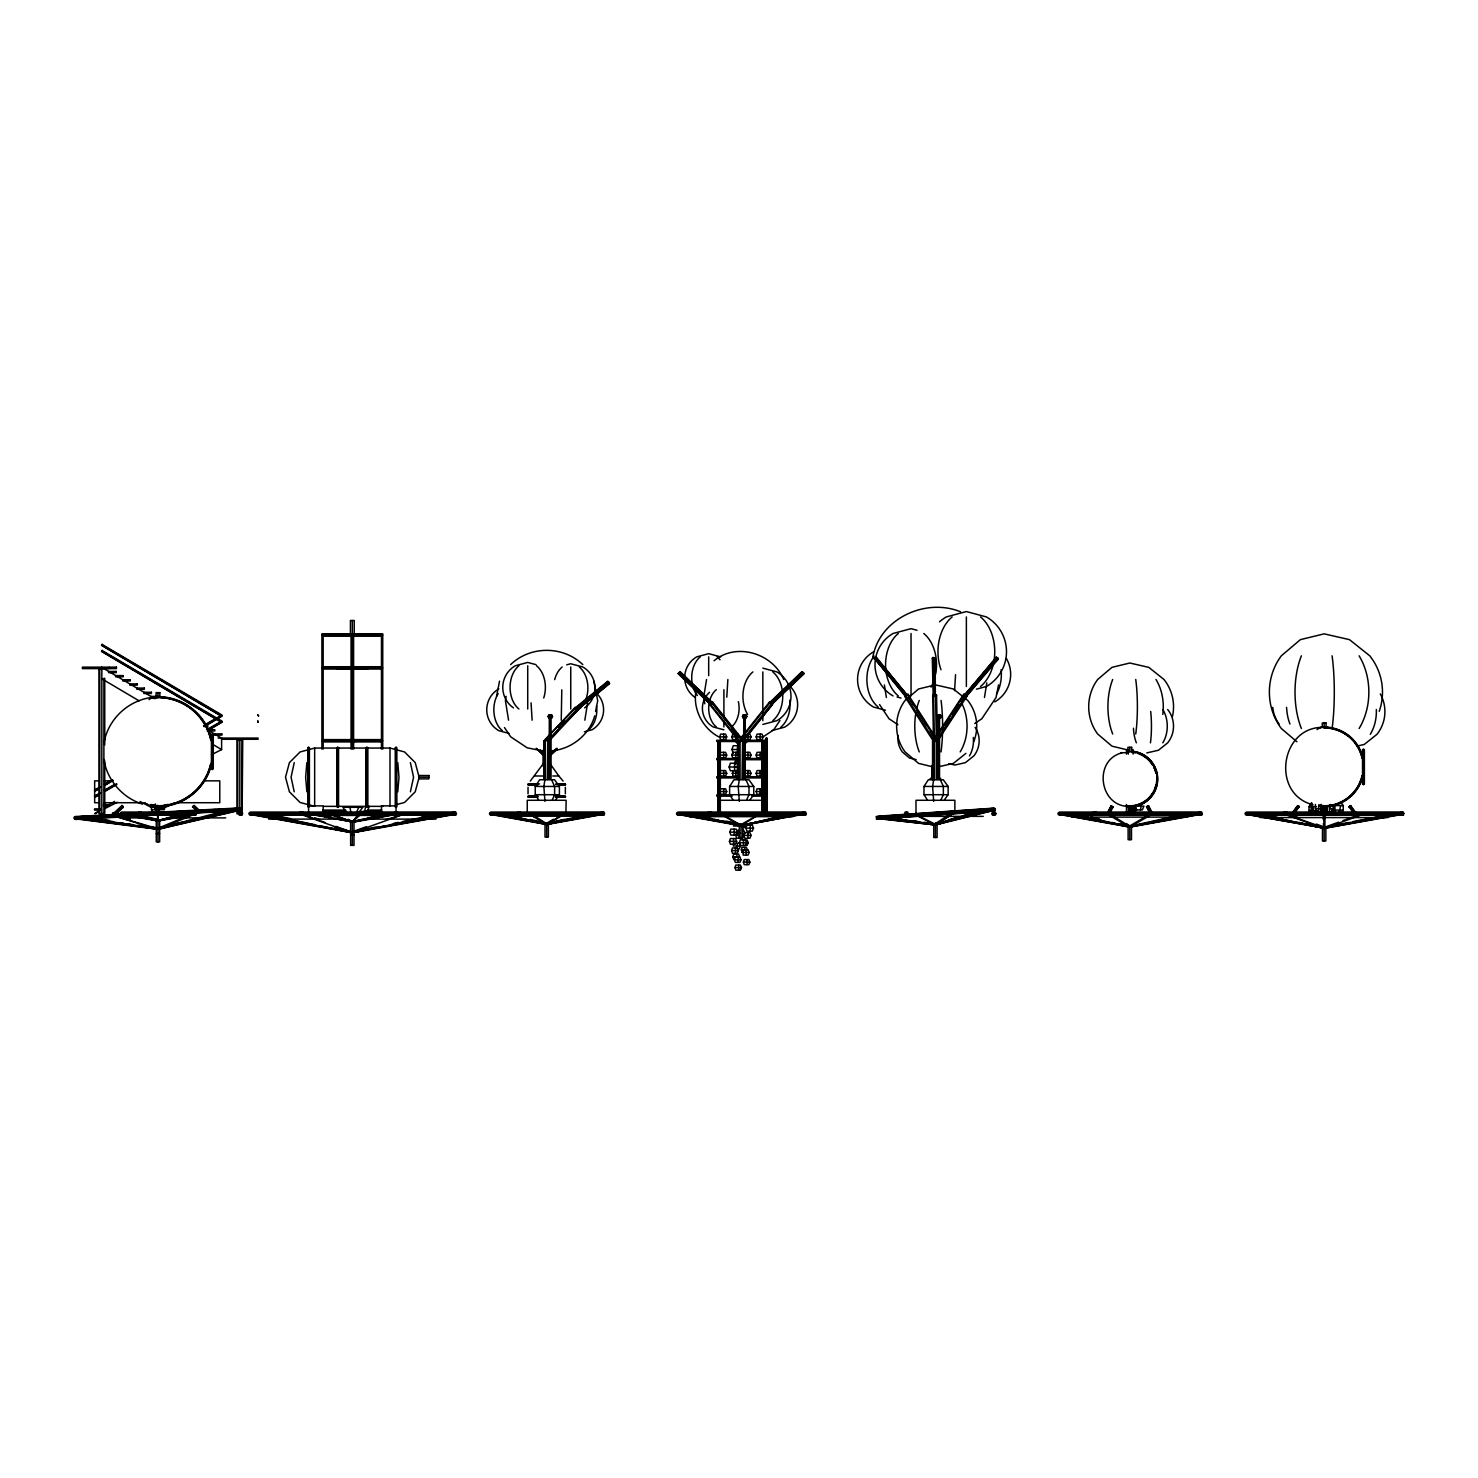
<?xml version="1.0" encoding="UTF-8"?>
<svg xmlns="http://www.w3.org/2000/svg" width="1478" height="1478" viewBox="0 0 1478 1478"><rect width="100%" height="100%" fill="white"/><g stroke="black" fill="none" stroke-linecap="round" stroke-linejoin="round"><path stroke-width="1.5" d="M735.009 764.034L735.083 761.059M735.619 764.403L735.933 758.491M1311.337 802.997L1311.078 813.657L1309.028 810.554L1309.028 806.637L1311.097 803.478M1333.008 813.657L1333.285 805.214M918.097 814.415L917.117 815.708L916.6 814.914L936.054 824.632L983.092 810.849L935.426 824.927L890.273 818.091M936.054 824.632L936.11 823.652M153.49 697.986A54.316 27.158 -90 0 1 157.555 697.376L157.555 696.674A55.019 27.509 90 0 0 151.403 698.059M547.322 823.209L547.377 824.207L530.103 813.159L528.607 813.657L546.398 824.502L551.165 820.974M741.679 825.518L720.728 813.657L722.225 813.159L720.728 813.657M1133.072 806.231A27.897 13.949 90 0 1 1129.986 806.933L1129.931 805.787L1129.986 806.933A27.897 13.949 -90 0 1 1126.864 806.231M1328.777 727.841A40.054 20.027 90 0 0 1324.362 726.825L1324.288 727.97L1324.233 726.825A40.054 20.027 -90 0 0 1317.009 729.596M561.252 720.192L561.788 689.82M726.788 697.173L727.878 679.51M954.585 690.651L955.564 674.67M157.389 828.031L157.407 829.01M737.337 758.583L737.393 770.075M306.87 762.63L305.65 777.206L306.87 791.783M397.785 791.783L398.986 777.206L397.785 762.63M348.198 819.292L352.873 822.008L310.916 814.138L311.267 812.845L315.775 813.676M1277.454 817.352L1256.411 813.657L1324.177 828.437L1324.805 827.144M1126.513 823.542L1130.374 826.812L1107.853 812.863L1107.706 814.433L1129.488 827.126L1111.862 822.433M1129.118 826.812L1129.21 825.851L1129.561 826.83L1187.204 814.138L1186.538 812.863L1187.204 814.138M935.075 823.652L935.5 824.946L991.775 810.905L876.269 818.904L882.717 818.442M877.211 816.909L877.027 818.516L935.334 824.946L952.331 814.064M954.141 812.882L935.223 824.946L877.064 818.221M75.452 817.168L75.249 818.775L157.85 829.324L229.515 810.701M132.724 813.159L131.893 814.452L132.096 812.845L156.354 819.163M140.207 815.191L140.207 812.106M194.874 815.191L194.874 812.106M241.043 815.191L241.043 812.106M301.771 815.191L301.771 812.106M330.943 815.191L330.943 812.106M396.529 815.191L396.529 812.106M454.836 815.191L454.836 812.106M519.221 815.191L519.221 812.106M550.629 718.179L550.629 714.742M603.042 815.191L603.042 812.106M709.957 815.191L709.957 812.106M723.684 739.628L723.684 734.123M723.684 757.844L723.684 752.339M723.684 776.061L723.684 770.574M723.684 794.296L723.684 788.79M735.841 739.628L736.192 736.875L731.85 736.875L732.755 739.628L737.744 739.628M735.841 757.844L735.841 752.339M734.603 770.777L734.603 763.221M737.43 753.281L737.43 745.725L733.217 745.725L731.943 749.512L733.217 753.281M735.841 776.061L735.841 770.574M744.986 718.179L744.986 714.742M734.178 835.107L734.178 829.158M733.55 844.197L733.55 838.543M747.979 739.628L747.979 734.123L749.882 734.123L751.027 736.875L749.882 739.628L744.912 739.628L743.988 736.875L751.027 736.875M735.49 853.286L735.49 847.929M747.979 757.844L747.979 752.339M747.979 776.061L747.979 770.574M738.169 862.395L738.169 857.295M738.667 870.154L738.667 865.073M743.489 845.564L743.489 839.91M760.135 739.628L760.135 734.123M747.942 838.248L747.942 832.576M746.168 855.115L746.168 849.739M750.233 831.135L750.233 825.186M760.135 757.844L760.135 752.339M747.092 864.667L747.092 859.586M760.135 776.061L760.135 770.574M760.135 794.296L760.135 788.79M804.716 815.191L804.716 812.106M939.361 718.179L939.361 714.742M994.214 815.191L994.214 812.106M1095.05 815.191L1095.05 812.106M1200.727 815.191L1200.727 812.106M1285.768 815.191L1285.768 812.106M1402.4 815.191L1402.4 812.106M501.208 814.452L501.448 812.845L501.208 814.452L546.731 824.502L592.382 814.138L591.625 812.845L587.32 813.805M546.361 823.209L546.731 824.502L592.382 814.138M689.69 814.452L689.912 812.845L689.69 814.452L740.792 825.814L761.207 813.159L740.256 825.02L741.864 825.02L741.272 825.814L746.002 824.04M740.589 825.518L740.718 824.521L740.718 825.518L792.633 814.138L791.894 812.845L792.633 814.138M263.694 814.452L263.952 812.845L263.694 814.452L352.06 832.816M1256.577 814.452L1256.836 812.845M1323.309 827.643L1324.805 828.142L1246.268 814.452L1246.564 812.845L1250.998 813.657M506.104 696.341L505.421 700.664L508.561 720.192M584.826 720.192L587.616 702.844M704.064 694.974L706.558 679.51M984.459 697.487L986.824 682.854M544.939 779.756L543.867 786.444L544.939 801.372M739.314 779.756L738.224 786.444L739.314 801.372M933.69 779.756L932.6 786.444L933.69 801.372M339.663 818.535L352.632 821.029L352.466 822.008L333.695 815.08M1072.529 814.452L1072.806 812.863L1072.529 814.452L1129.783 827.126L1186.816 814.452M1129.561 825.832L1129.395 826.83L1129.118 825.851M1073.028 814.138L1130.023 826.83L1130.208 825.832L1121.432 823.893M125.944 813.621L121.658 812.845L121.362 814.452L157.813 821.011L158.035 819.717L149.463 818.165M546.786 823.209L546.546 824.502L490.659 814.452L490.955 812.845L499.897 814.47M1324.251 827.144L1324.029 828.437L1363.677 814.138L1363.584 813.159L1342.874 820.641M496.534 696.341L499.546 681.155M594.692 715.851C589.463 735.009 570.877 749.605 551.035 750.824M595.56 711.528L597.722 700.664L593.823 681.155M695.769 692.757C693.2 710.493 703.565 729.356 719.657 737.319M872.741 657.747C879.004 619.116 925.173 597.334 960.534 611.781M998.537 684.942L996.043 697.487L981.817 718.77L974.723 723.518M364.623 811.514L365.694 806.36M1140.425 809.926L1141.219 806.101M440.684 814.452L440.444 812.845L440.684 814.452L354.517 832.354M1323.309 823.652L1324.436 828.437L1335.816 825.315M1391.075 813.657L1391.925 814.138L1352.924 821.583M294.233 762.63L291.074 777.206L294.233 791.783M410.404 791.783L413.563 777.206L410.404 762.63M194.283 805.473L192.583 806.914L194.283 805.473L199.973 810.905M935.722 823.338L934.743 824.632L934.798 823.652L935.722 824.946L946.659 821.011M314.666 748.053L314.666 806.36L300.089 802.462L289.411 791.783L285.513 777.206L289.411 762.63L300.089 751.951L314.666 748.053L389.989 748.053L404.566 751.951L415.226 762.63L419.142 777.206L415.226 791.783L404.566 802.462L396.233 804.679M591.865 814.452L591.625 812.845M103.848 743.914C107.728 717.735 131.487 697.154 157.961 697.025A54.668 54.668 0 0 1 212.629 751.692A54.668 54.668 0 0 1 157.961 806.36L157.887 805.787A54.095 54.095 0 0 0 210.689 763.738M138.489 812.106L138.489 815.191L141.278 815.191L141.278 812.106M193.156 812.106L193.156 815.191L195.946 815.191L195.946 812.106L121.51 812.198M300.052 812.106L300.052 815.191L302.842 815.191L302.842 812.106M329.206 812.106L329.206 815.191M385.555 812.845L385.278 813.657C388.308 814.711 383.135 810.997 381.084 813.898M394.811 812.106L394.811 815.191L397.6 815.191L397.6 812.106M453.118 812.106L453.118 815.191L455.908 815.191L455.908 812.106L250.281 812.198M548.135 716.461L548.707 714.742L551.811 714.742L552.513 716.461L551.811 718.179L548.707 718.179L548.135 716.461L552.513 716.461M517.503 812.106L517.503 815.191L520.293 815.191L520.293 812.106M601.324 812.106L601.324 815.191L604.114 815.191L604.114 812.106L490.807 812.198M719.694 736.875L720.617 734.123L725.587 734.123L726.733 736.875L725.587 739.628L720.617 739.628L719.694 736.875L726.733 736.875M719.694 755.092L720.617 752.339L725.587 752.339L726.733 755.092L725.587 757.844L720.617 757.844L719.694 755.092L726.733 755.092M719.694 773.327L720.617 770.574L725.587 770.574L726.733 773.327L725.587 776.061L720.617 776.061L719.694 773.327L726.733 773.327M731.85 736.875L732.755 734.123L737.744 734.123L738.871 736.875M708.221 812.106L708.221 815.191L711.029 815.191L711.029 812.106M742.492 716.461L743.064 714.742L746.187 714.742L746.889 716.461L746.187 718.179L743.064 718.179L742.492 716.461L746.889 716.461M719.694 791.543L720.617 788.79L725.587 788.79L726.733 791.543L725.587 794.296L720.617 794.296L719.694 791.543L726.733 791.543M737.744 757.844L732.755 757.844L731.85 755.092L732.755 752.339L737.744 752.339M737.744 770.574L730.372 770.777L729.116 767.008L730.372 763.221L737.208 763.221M737.744 776.061L732.755 776.061L732.755 770.574M743.988 755.092L744.912 752.339L749.882 752.339L751.027 755.092L749.882 757.844L744.912 757.844L743.988 755.092L751.027 755.092M743.988 773.327L744.912 770.574L749.882 770.574L751.027 773.327L749.882 776.061L744.912 776.061L743.988 773.327L751.027 773.327M756.145 736.875L757.05 734.123L762.038 734.123L763.165 736.875L762.038 739.628L757.05 739.628L756.145 736.875L763.165 736.875M729.855 832.132L730.853 829.158L736.229 829.158L737.467 832.132L736.229 835.107L730.853 835.107L729.855 832.132L737.467 832.132M762.038 757.844L757.05 757.844L756.145 755.092L757.05 752.339L762.038 752.339M729.43 841.37L730.372 838.543L735.508 838.543L736.672 841.37L735.508 844.197L730.372 844.197L729.43 841.37L736.672 841.37M762.038 776.061L757.05 776.061L756.145 773.327L757.05 770.574L762.038 770.574M743.323 835.236L742.085 838.211L736.691 838.211L735.693 835.236L736.691 832.262M731.573 850.607L732.478 847.929L737.337 847.929L738.446 850.607L737.337 853.286L732.478 853.286L731.573 850.607L738.446 850.607M738.224 836.012L737.226 833.038L738.224 830.063M734.196 843.199L733.254 846.026L740.496 846.026L739.314 848.852L737.356 848.852L737.356 843.199L739.314 843.199L740.496 846.026M732.829 856.815L733.716 854.136L738.594 854.136L739.702 856.815L732.829 856.815L733.716 859.512M762.038 794.296L757.05 794.296L756.145 791.543L757.05 788.79L762.038 788.79M739.369 842.737L740.312 839.91L747.129 839.984L748.256 842.663L747.129 845.361L740.312 845.564L739.369 842.737L748.256 842.663M734.474 859.845L735.323 857.295L739.924 857.295L740.977 859.845L739.924 862.395L735.323 862.395L734.474 859.845L740.977 859.845M745.91 828.16L746.907 825.186L752.284 825.186L753.521 828.16L752.284 831.135L746.907 831.135L745.91 828.16L753.521 828.16M743.822 835.403L744.783 832.576L749.9 832.576L751.064 835.403L749.9 838.248L744.783 838.248L743.822 835.403L751.064 835.403M734.972 867.604L735.822 865.073L740.423 865.073L741.476 867.604L740.423 870.154L735.822 870.154L734.972 867.604L741.476 867.604M741.808 852.455L741.808 847.374L746.408 847.374L747.462 849.924M740.958 849.924L748.034 849.739L749.143 852.436L748.034 855.115L743.175 855.115L743.175 849.739M743.397 862.136L744.247 859.586L748.847 859.586L749.9 862.136L748.847 864.667L744.247 864.667L743.397 862.136L749.9 862.136M802.979 812.106L802.979 815.191L805.769 815.191L805.769 812.106L677.885 812.198M936.867 716.461L937.44 714.742L940.544 714.742L941.264 716.461L940.544 718.179L937.44 718.179L936.867 716.461L941.264 716.461M906.753 812.106L906.753 815.191L905.016 815.191L905.016 812.106L907.825 812.106L907.825 815.191M991.978 813.657L992.495 812.106L995.285 812.106L995.932 813.657L995.285 815.191L992.495 815.191L991.978 813.657L995.932 813.657M1093.314 812.106L1093.314 815.191L1096.122 815.191L1096.122 812.106M1199.009 812.106L1199.009 815.191L1201.799 815.191L1201.799 812.106L1059.338 812.198M1284.049 812.106L1284.049 815.191L1286.839 815.191L1286.839 812.106M1400.664 812.106L1400.664 815.191L1403.453 815.191L1403.453 812.106L1246.416 812.198M678.162 673.691L680.286 671.769L712.267 702.383L711.916 703.343L710.142 704.304L678.162 673.691L680.286 671.769M710.142 704.304L712.765 702.216L742.621 739.628L742.048 779.479M184.27 814.138L157.666 821.011L157.684 812.845L158.645 813.159L157.684 821.011L183.438 812.845L184.27 814.138L157.869 821.011L131.893 814.452M239.103 809.334L241.579 808.3L240.563 810.775M992.292 809.574L993.733 808.115L995.193 809.574L993.733 811.034L877.341 819.163M1199.231 812.623L1199.231 814.674M118.203 815.191L118.203 812.106L115.395 812.106L115.395 815.191L117.131 815.191L117.131 812.106M369.334 806.36L367.191 811.514L359.468 811.514M395.032 812.623L395.032 814.674M397.083 814.674L397.083 812.623M455.39 814.674L454.374 812.198L452.915 813.657L454.374 815.099L455.39 814.674L249.246 814.674M745.633 823.338L744.339 826.461L742.178 826.461M745.762 824.447L744.469 827.569L742.307 827.569M743.6 836.012L744.838 833.038L743.6 830.063M745.448 845.564L746.612 842.737L745.448 839.91M803.201 812.623L803.201 814.674M933.375 777.317L933.375 773.197M934.669 735.97L908.046 694.327L905.238 696.212L874.496 658.153L876.399 657.267L907.141 695.325M876.399 657.267L874.108 659.04M1348.86 806.822L1350.744 805.602L1355.548 813.159L1354.365 813.916L1348.86 806.822L1350.744 805.602M239.103 809.279L241.616 808.337L240.508 810.775M356.327 812.771L358.803 807.302M552.347 799.709L554.619 794.702L554.619 786.444L551.59 779.756M746.723 799.709L748.976 794.702L748.976 786.444L745.965 779.756M941.08 799.709L943.352 794.702L943.352 786.444L940.322 779.756M1316.769 813.713L1318.191 810.554L1309.028 810.554M1338.994 813.713L1340.638 805.565M992.292 809.519L994.805 808.595L994.731 810.646L992.717 810.609M1107.465 812.789L1111.031 805.99L1113.082 806.951L1109.535 813.768L1107.465 812.789L1108.537 813.528L1112.084 806.729L1113.082 806.951M1107.816 812.567L1111.382 805.769M1109.11 813.159L1112.657 806.36M887.761 816.946L888.703 816.447L888.019 817.74M402.607 813.657L403.993 814.138L385.592 819.773M1325.009 827.643L1324.436 828.437L1323.623 827.144L1324.325 828.437L1324.898 827.643L1324.325 828.437L1287.153 815.228M739.499 741.901L709.643 704.47L711.842 702.216M709.643 704.47L712.765 702.216M722.779 821.066L741.568 825.02M1130.116 827.126L1129.654 825.537L1130.06 827.126L1200.395 814.452L1200.118 812.845L1191.305 814.433M1125.054 824.022L1129.026 826.331L1150.789 813.657L1152.138 812.567L1148.591 805.769L1146.522 806.729L1150.087 813.528L1151.14 812.789L1152.249 814.138L1129.635 827.126L1059.19 814.452L1059.486 812.845L1063.883 813.639M102.037 644.445L221.94 715.038L221.275 716.146L101.502 645.35L102.167 644.242M102.167 650.302L101.502 651.428L221.275 722.225L221.94 721.116L102.037 650.523M933.763 741.771L904.721 696.341L905.367 695.325L907.03 694.327L934.872 737.855M907.4 695.325L908.046 694.327M935.722 824.946L935.629 823.357M546.01 823.209L546.989 824.502L546.066 823.209L546.971 824.502L602.71 814.452L602.433 812.845L593.491 814.47M557.391 817.001L564.578 813.159L546.989 824.502M538.528 799.709L535.239 794.702L535.239 786.444L539.618 779.756L554.546 779.756L559.405 786.444L559.405 794.702L555.765 799.709M732.885 799.709L729.615 794.702L729.615 786.444L733.975 779.756L748.921 779.756L753.762 786.444L753.762 794.702L750.122 799.709M927.26 799.709L923.972 794.702L923.972 786.444L928.35 779.756L943.278 779.756L948.137 786.444L948.137 794.702L944.497 799.709M936.276 735.97L963.638 694.327L966.427 696.212L997.964 658.153L996.117 657.267L964.58 695.325M935.962 737.855L964.561 694.327L966.206 695.325L966.926 696.341L937.07 741.771M944.442 725.624L949.43 718.049M951.906 714.262L958.132 704.784M960.608 701.015L964.34 695.325L963.638 694.327M936.424 779.479L936.424 740.755L966.206 695.325M942.373 732.312L962.27 702.013M779.959 720.451L773.696 729.818L762.463 737.319M158.479 697.025L158.091 697.598A54.095 27.047 90 0 0 154.1 698.189M331.996 812.106L331.996 815.191L352.023 822.322L359.634 812.845L360.614 814.138L352.097 822.322L386.201 813.159M530.288 781.086L544.255 762.389M1330.163 813.75L1333.877 808.632L1333.877 804.438M1340.601 813.713L1343.243 810.073L1343.243 805.565L1340.601 801.926M330.296 812.845L330.148 814.452M1285.139 812.845L1284.992 814.452M1146.522 806.729L1148.591 805.769M1146.873 806.951L1150.438 813.768L1152.138 812.567M158.811 820.216L158.22 821.011L157.259 819.717M351.468 813.657L353.002 813.159M1323.309 819.643L1323.309 813.657L1324.861 813.159M1299.125 806.36L1293.361 813.639L1292.437 812.697L1297.573 805.898L1299.125 806.36L1294.34 813.916M1292.437 812.697L1297.961 805.602M740.921 737.855L769.354 702.216L771.276 704.304M741.55 738.982L744.395 735.416M741.993 740.755L771.849 703.343L770.278 702.216L740.441 739.628L741.993 740.755L712.137 703.343M744.524 738.335L772.477 704.47L771.849 703.343M742.621 741.901L772.477 704.47M161.25 806.526L158.312 810.535L165.647 805.399M932.304 658.153L935.223 658.153L935.334 696.212L933.172 695.325L932.304 658.153L935.223 658.153M964.838 694.438L996.819 657.267M968.94 690.263L976.219 681.801M979.12 678.439L984.939 671.677M989.299 666.596L993.659 661.534M965.984 695.325L997.964 658.153M998.407 659.04L966.427 696.212M545.696 779.479L545.216 739.536L575.071 707.463L577.547 709.717L609.527 683.483L609.232 682.448L607.532 681.432L575.552 707.666L575.847 708.683L579.394 705.782M545.216 739.536L575.995 707.463L577.473 708.683L578.027 709.92L548.172 741.993M547.322 739.074L550.481 735.693M558.333 727.25L564.614 720.507M577.473 708.683L547.617 740.755L546.139 739.536M550.389 738.612L558.241 730.169M566.092 721.726L578.027 709.92M156.742 813.159L157.573 805.473L158.94 805.806L158.94 812.623L157.573 812.272L157.573 814.045M743.637 745.263L748.182 740.46M363.108 819.385L351.949 822.008L360.614 814.138M933.486 740.755L932.692 695.325L933.69 694.327M932.692 695.325L935.574 696.341L936.572 695.325L935.629 694.327M123.062 806.36L115.247 813.713L114.453 812.623L121.99 805.473L123.265 807.247L117.593 812.697M769.853 702.383L801.833 671.769L803.589 672.73L803.958 673.691L771.978 704.304M770.555 702.383L802.536 671.769M770.204 703.343L787.811 686.513M771.608 703.343L803.589 672.73M772.865 702.789L803.958 673.691M1323.789 813.916L1323.789 805.602L1325.156 805.898L1324.861 828.142L1323.9 828.437L1323.438 827.643L1338.551 822.193M1322.958 813.159L1323.789 805.602M550.537 753.928L557.003 748.201M549.908 754.593L556.375 748.866M550.906 755.018L557.354 749.291M576.235 707.666L608.234 681.432M582.942 702.863L606.054 683.908M577.233 708.683L609.232 682.448M577.547 709.717L609.527 683.483M311.008 814.452L311.267 812.845M965.928 753.374L953.347 763.405L939.916 766.472M121.99 805.473L123.265 807.247M114.453 812.623L115.949 813.159M159.569 808.706L165.037 804.808M165.462 804.808L158.164 809.999L153.379 805.455M1129.414 805.769L1129.414 813.768L1128.582 813.159L1129.414 805.769L1130.781 805.99L1130.781 813.528M1128.582 813.159L1130.781 812.789M510.612 664.601C530.38 645.609 563.007 645.609 582.775 664.601M714.04 660.777C736.247 642.025 772.828 653.258 783.709 679.51M917.117 815.708L935.131 824.946L934.613 824.151L950.834 813.565M934.429 779.479L934.429 740.755L936.073 739.757M100.522 786.702L94.463 790.009L95.109 791.118L99.081 788.79M104.365 784.153L112.42 779.682M205.424 724.405L221.404 715.26M94.777 790.564L100.726 787.053M104.698 784.707L112.624 780.033M203.779 726.141L221.608 715.592L101.834 644.796M94.98 790.915L98.952 788.568M104.901 785.058L112.827 780.366M205.959 725.31L221.811 715.943M105.03 785.261L112.956 780.587M204.112 726.696L221.94 716.146L221.275 715.038M100.522 792.781L94.463 796.088L95.109 797.196L99.081 794.85M104.365 790.231L114.397 784.578M207.4 729.319L221.404 721.319M94.777 796.642L100.726 793.132M104.698 790.785L116.577 783.765M207.733 729.873L221.608 721.67L101.834 650.874M94.98 796.993L98.952 794.647M104.901 791.136L114.804 785.28M209.931 729.042L221.811 722.021M105.03 791.34L116.91 784.319M208.065 730.428L221.94 722.225L221.275 721.116M100.726 809.648L94.777 813.657L98.878 811.588M104.698 807.302L114.6 801.446M591.422 813.159L592.401 813.657M791.691 813.159L792.67 813.657M553.566 819.237L545.881 823.708L538.214 819.237M547.322 824.207L546.398 824.502L564.633 814.138M161.471 807.782L167.439 804.438M162.414 807.782L168.4 804.438M162.229 808.558L168.215 805.214L163.615 807.136M385.315 813.159L386.368 813.657M1324.214 806.711A39.832 39.832 0 0 0 1363.991 766.879L1363.455 766.712M105.012 808.484L117.279 802.295M211.391 754.778L221.608 749.605L221.608 738.076M546.417 824.502L547.174 823.209L547.174 824.207L501.818 814.138M164.206 807.912L174.053 803.145M183.18 813.159L184.325 813.657M1122.098 752.801C1092.593 760.117 1099.429 807.653 1129.802 806.36A27.325 27.325 0 0 0 1157.108 780.051A27.325 27.325 0 0 0 1131.834 751.766M131.764 813.159L132.78 813.657M194.394 812.198L192.953 813.657L194.394 815.099L121.51 815.099M602.581 812.198L601.121 813.657L602.581 815.099L490.807 815.099M1401.92 812.198L1400.46 813.657L1401.92 815.099L1246.416 815.099M158.497 828.031L181.997 818.295M186.136 816.595L197.738 811.847M199.899 811.976L158.257 829.306L238.512 810.628M402.7 813.159L404.085 813.657M1362.402 813.159L1363.769 813.657M1363.677 814.138L1362.31 813.657M1126.365 805.325A26.992 13.487 90 0 0 1129.395 806.009L1130.319 806.36L1129.395 806.711A27.676 13.838 -90 0 1 1126.291 806.009M353.704 831.246L366.47 826.664M352.965 832.502L403.993 814.138M361.131 829.749L354.757 832.04L454.448 814.138M1152.249 814.138L1150.789 813.657M1324.436 827.144L1324.584 828.142L1323.438 827.643M563.284 813.159L564.762 813.657M759.895 813.159L761.392 813.657M761.262 814.138L759.766 813.657M952.756 811.902L954.252 812.401M1107.447 813.159L1108.796 813.657M528.791 813.159L530.232 813.657M720.913 813.159L722.354 813.657M359.228 813.159L360.761 813.657M157.259 813.159L158.811 813.657M158.645 814.138L157.111 813.657M351.635 813.159L353.168 813.657M1323.475 813.159L1325.009 813.657M1323.309 813.657L1324.861 814.138M1355.88 812.401L1349.784 805.898M948.599 819.902L955.047 818.018M963.619 815.505L974.335 812.383M979.951 810.979L934.927 824.151L935.426 824.927M566.721 664.823L570.748 663.751L582.868 667.003A24.239 24.239 0 0 1 584.604 707.87M584.364 731.813L592.068 729.762A23.075 23.075 0 0 0 596.835 693.478M762.833 724.442L776.911 720.673A28.156 28.156 0 0 0 776.911 671.917L762.833 668.148M771.682 730.631L784.652 727.158A25.976 25.976 0 0 0 790.028 686.291M976.404 689.173L986.436 686.476A40.165 40.165 0 0 0 986.436 616.936L966.372 611.559L946.29 616.936A40.165 40.165 0 0 0 939.528 621.832M168.51 824.909L172.852 823.782M166.866 825.777L173.369 824.077M159.698 827.957L226.891 810.461M158.386 828.511L169.213 825.703M158.386 829.01L227.76 810.96M179.134 813.953L183.438 812.845M179.854 814.249L184.14 813.159M168.27 817.962L157.536 820.696L146.673 817.962M935.241 823.357L939.546 822.285M954.677 818.498L967.628 815.265M971.951 814.193L987.064 810.424M950.428 819.884L969.864 815.025M974.187 813.953L978.491 812.882M989.429 810.665L935.426 824.151L935.426 837.509M935.556 824.632L991.701 810.609M933.32 685.386L918.595 688.97L905.09 700.424A41.31 38.816 -90 0 0 905.09 751.933L918.595 763.405L933.32 766.971M361.796 819.422L351.653 822.008L351.635 821.029L352.485 822.322L396.196 814.452L395.919 812.845L387.162 814.433M352.263 822.322L386.331 814.138M363.773 819.699L352.318 821.528L396.049 813.657M173.462 824.41L182.404 822.322M186.856 821.288L193.563 819.736M233.857 810.886L156.28 828.511M236.203 810.849L158.072 829.01L75.286 818.461M1146.799 752.912L1158.401 750.27L1167.694 742.843A26.733 26.733 0 0 0 1167.694 709.514M1358.337 745.799L1364.268 744.45L1376.96 734.326A36.451 36.451 0 0 0 1380.341 693.939M587.634 813.805L591.939 812.845M555.636 821.306L564.245 819.385M587.93 814.119L592.235 813.159M520.367 817.962L546.195 823.708L591.403 813.657M546.361 824.207L567.885 819.403M787.46 813.842L792.208 812.845M788.051 814.138L792.504 813.159M791.672 813.657L740.792 825.814L721.246 814.452M741.014 825.814L792.134 814.452M1182.16 813.824L1186.779 812.863M1182.659 814.138L1187.037 813.159M1186.409 813.657L1129.395 826.331L1134.587 825.352M436.028 813.768L440.703 812.845M421.082 817.297L425.498 816.373M436.546 814.082L440.961 813.159M354.11 831.56L376.206 826.959M393.869 823.301L398.284 822.378M402.718 821.454L440.278 813.657M359.376 830.636L363.791 829.712M354.96 832.059L385.887 825.629M390.303 824.706L441.109 814.138M1386.752 813.787L1391.5 812.845M1331.161 825.759L1340.14 823.893M1387.269 814.082L1391.759 813.159M1348.435 822.507L1323.734 827.643L1299.051 822.507M1344.093 823.93L1323.9 828.142L1246.323 814.138M1391.925 814.138L1323.752 828.142L1323.9 827.144L1324.306 828.437L1402.049 814.452L1401.772 812.845L1392.886 814.452M177.101 815.948L181.388 815.172M185.674 814.396L194.246 812.845L194.542 814.452L158.091 821.011L157.407 819.717L158.035 821.011L158.497 819.717L158.497 820.696L131.579 813.657M190.015 813.935L194.302 813.159M153.675 819.44L157.961 820.216L194.394 813.657M194.486 814.138L158.035 820.696L121.418 814.138M378.423 816.004L382.784 815.209M367.542 818.276L395.975 813.159M396.141 814.138L352.411 822.008L310.916 814.138M445.155 814.489L454.226 812.845L454.503 814.452L354.738 832.41M449.737 813.972L454.282 813.159M354.591 831.615L379.532 827.126M384.077 826.294L388.603 825.481M393.148 824.669L454.374 813.657M577.843 817.279L582.314 816.466M562.25 820.401L566.721 819.588M573.427 818.387L582.369 816.78M598.017 813.953L602.488 813.159M602.581 813.657L546.694 823.708L546.694 837.065M546.786 824.207L602.654 814.138M779.275 817.316L790.545 815.283M795.053 814.47L804.087 812.845M772.551 818.849L786.093 816.41M790.601 815.597L804.143 813.159M804.328 814.138L741.143 825.518L677.811 814.138M743.452 825.408L804.235 813.657L741.069 825.02L741.069 838.377M1175.897 817.205L1186.908 815.228M1160.526 820.29L1164.941 819.496M1169.338 818.701L1178.151 817.112M1195.757 813.953L1200.173 813.159M1200.247 813.657L1129.802 826.331L1129.802 839.689M1129.894 826.83L1200.339 814.138M1377.33 817.26L1381.782 816.447M1346.292 823.154L1350.726 822.359M1397.375 813.953L1401.828 813.159M1319.725 826.849L1324.159 827.643L1401.92 813.657M1324.251 828.142L1401.994 814.138M1130.781 806.729L1128.582 806.36M1332.823 804.826A38.908 38.908 0 0 1 1324.103 805.787L1324.159 806.36A39.481 39.481 0 0 0 1363.64 766.879A39.481 39.481 0 0 0 1324.159 727.398C1280.299 725.513 1270.415 794.203 1313.037 804.753M212.352 751.859L213.275 751.748L211.779 751.563M1363.455 767.045L1364.028 766.749M1134.845 805.972L1135.51 813.657L1133.589 813.454L1132.942 806.046M878.671 816.484L992.754 808.503M875.937 816.854L887.28 816.078M876.417 817.888L994.454 809.63M878.301 818.572L884.528 818.147M876.897 816.281L993.807 808.133M991.867 808.762L994.768 808.558L983.461 809.39M895.372 816.447L891.345 816.595L895.206 816.336M911.667 815.172L916.286 814.988M935.426 813.657L939.749 813.343M954.566 812.309L959.167 811.884M975.628 810.683L979.489 810.461M895.058 817.389L905.7 816.65M913.681 816.096L926.54 815.191M935.5 814.563L948.802 813.639M955.231 813.196L969.106 812.216M989.909 808.743L991.997 808.595M986.473 811.053L991.997 810.665M983.424 811.44L994.731 810.646M75.23 817.02L74.196 817.075L125.963 814.36M74.935 818.091L73.9 818.147L131.985 815.117M77.503 818.812L76.486 818.867L92.061 818.055M75.175 816.521L126.332 813.842M132.318 813.528L240.6 807.875M80.237 816.613L102.721 815.579M109.908 815.062L120.827 814.507M136.807 813.657L157.906 812.567M164.28 812.216L187.817 811.108M194.967 810.609L215.622 809.538M223.972 809.076L241.579 808.3L140.558 813.602M211.465 810.738L215.326 810.535M240.988 809.371L242.022 809.334L196.112 811.773M194.098 811.865L153.952 813.085L151.477 809.685L151.477 805.473M238.494 809.427L240.563 809.334M215.64 811.57L230.623 810.794M238.494 810.369L239.51 810.332M81.881 818.72L74.454 819.126L76.542 819.366M83.562 818.646L132.817 815.911M179.577 813.621L193.932 812.882M195.004 812.66L235.833 810.665M240.563 810.406L241.598 810.35L195.484 813.14M75.526 819.422L132.54 816.429M324.144 634.358L380.493 634.358M321.945 635.078L382.691 635.078M322.795 636.224L381.86 636.224M322.795 666.726L381.86 666.726M321.945 667.871L382.691 667.871M101.834 669.091L98.915 669.091L98.915 813.657L104.753 813.657L104.753 760.874M322.795 669.035L381.86 669.035M156.557 696.415L150.904 696.415L150.904 697.634L156.557 697.634M904.721 696.341L905.737 696.341M966.002 696.341L966.926 696.341M204.001 725.569L207.77 725.569L207.77 726.788M207.271 729.744L214.809 729.744L214.809 730.963L207.271 730.963M218.079 738.076L258.059 738.076L258.059 739.277L221.608 739.277M322.795 739.61L381.86 739.61M738.852 740.275L716.756 740.275L716.756 741.494L738.852 741.494M743.268 740.275L765.364 740.275L765.364 741.494L743.268 741.494M321.945 740.755L382.691 740.755M549.557 740.755L543.812 740.755L543.812 779.479M743.933 740.755L738.187 740.755L738.187 779.479M938.308 740.755L932.563 740.755L932.563 779.479M322.795 741.919L381.86 741.919M731.943 749.512L737.91 749.512M211.779 751.84L213.275 751.637L212.352 751.526M1121.008 752.69L1127.326 752.69M731.85 755.092L738.871 755.092M756.145 755.092L760.486 755.092M738.852 758.491L716.756 758.491L716.756 759.71L738.852 759.71M743.268 758.491L765.364 758.491L765.364 759.71L743.268 759.71M729.116 767.008L738.778 767.008M731.85 773.327L738.871 773.327M756.145 773.327L760.486 773.327M932.507 775.266L933.967 775.266M534.537 775.987L544.661 775.987M552.772 775.987L558.832 775.987L563.1 781.086M738.852 776.726L716.756 776.726L716.756 777.927L738.852 777.927M743.268 776.726L765.364 776.726L765.364 777.927L743.268 777.927M419.142 777.206L428.86 777.206M930.087 778.426L931.657 778.426M940.765 778.426L939.214 778.426L939.251 716.461M99.211 780.846L94.666 780.846L94.666 802.72L99.211 802.72M103.756 780.846L112.864 780.846M203.872 780.846L219.779 780.846L219.779 802.72L176.566 802.72M528.071 783.913L539.562 783.913M555.839 783.913L565.317 783.913M528.755 784.134L537.881 784.134M559.386 784.134L564.633 784.134M527.646 784.485L537.345 784.485M556.042 784.485L565.741 784.485M528.755 784.855L537.881 784.855M559.386 784.855L564.633 784.855M528.071 785.077L537.549 785.077M559.866 785.077L565.317 785.077M535.239 786.444L559.405 786.444M729.615 786.444L753.762 786.444M923.972 786.444L948.137 786.444M756.145 791.543L760.486 791.543M535.239 794.702L559.405 794.702M729.615 794.702L753.762 794.702M923.972 794.702L948.137 794.702M730.021 794.942L716.756 794.942L716.756 796.162L732.22 796.162M752.099 794.942L765.364 794.942L765.364 796.162L752.099 796.162M528.071 796.069L537.549 796.069M555.839 796.069L565.317 796.069M528.755 796.291L537.881 796.291M555.506 796.291L564.633 796.291M527.646 796.642L537.345 796.642M556.042 796.642L565.741 796.642M528.755 796.993L537.881 796.993M555.506 796.993L564.633 796.993M528.071 797.215L537.549 797.215M555.839 797.215L565.317 797.215M721.615 800.282L760.505 800.282M103.756 802.72L140.17 802.72M103.478 804.716L109.113 804.716L109.113 805.935L103.478 805.935M1331.641 805.565L1343.243 805.565M308.588 805.879L323.165 805.879L323.165 813.657M396.049 805.879L381.472 805.879L381.472 813.657M323.793 806.36L383.135 806.36M1309.028 806.637L1316.492 806.637M1315.42 804.438L1315.42 808.632L1319.817 808.632M1333.877 808.632L1330.218 808.632L1330.218 804.438M100.19 808.872L94.537 808.872L94.537 810.092L100.19 810.092M151.477 809.685L164.427 809.685L164.427 805.473M322.795 810.073L345.538 810.073M367.449 810.073L381.86 810.073M1134.698 809.926L1142.346 809.926L1143.935 806.101L1135.806 806.101L1136.6 809.926M1331.641 810.073L1343.243 810.073M324.273 811.219L346.517 811.219M363.939 811.219L380.382 811.219M120.475 812.623L195.429 812.623L195.853 813.657L195.429 814.674L120.475 814.674M249.246 812.623L455.39 812.623M489.772 812.623L603.597 812.623L604.022 813.657L603.597 814.674L489.772 814.674M676.869 812.623L805.251 812.623L805.676 813.657L805.251 814.674L676.869 814.674M1058.303 812.623L1201.281 812.623L1201.706 813.657L1201.281 814.674L1058.303 814.674M1245.381 812.623L1402.936 812.623L1403.361 813.657L1402.936 814.674L1245.381 814.674M118.831 813.657L112.402 813.159L115.339 813.657M120.051 813.657L196.592 813.657M248.821 813.657L456.554 813.657M489.347 813.657L604.761 813.657M676.425 813.657L806.415 813.657M904.499 813.657L908.453 813.657M1057.879 813.657L1202.445 813.657M1244.956 813.657L1404.1 813.657M250.281 815.099L454.374 815.099M677.885 815.099L804.235 815.099M1059.338 815.099L1200.247 815.099M316.458 815.431L388.178 815.431M500.876 816.207L592.512 816.207M887.613 816.355L894.024 816.355M923.048 816.355L983.24 816.355M689.265 816.65L792.855 816.65M1072.03 817.112L1187.573 817.112M1260.42 817.574L1387.916 817.574M124.078 817.888L140.428 817.888M175.494 817.888L225.691 817.888M268.645 819.108L337.169 819.108M367.486 819.108L435.992 819.108M750.067 824.022L752.228 824.022M733.347 826.017L739 826.017M737.226 833.038L740.367 833.038M156.28 833.574L159.642 833.574M350.637 834.885L353.999 834.885M735.693 835.236L738.834 835.236M742.27 852.436L749.143 852.436M901.876 819.625L906.365 820.124M883.899 817.962L906.328 820.438M910.817 820.937L917.542 821.676M924.267 822.415L928.757 822.913M879.355 817.962L888.333 818.96M892.823 819.44L926.466 823.154M79.867 818.055L97.733 820.327M102.204 820.9L106.675 821.472M115.598 822.599L120.069 823.172M126.757 824.04L131.228 824.595M137.916 825.463L142.387 826.036M149.093 826.886L153.546 827.458M75.341 817.981L82.047 818.83M86.518 819.403L93.206 820.253M99.913 821.103L106.601 821.971M111.072 822.525L140.096 826.239M144.567 826.812L151.255 827.662M890.957 816.78L895.446 817.482M894.486 817.962L901.229 818.997M914.716 821.066L919.205 821.75M923.695 822.433L928.184 823.117M890.864 817.777L935.777 824.65M93.52 817.944L100.227 818.978M104.698 819.68L109.169 820.382M151.643 826.978L156.114 827.68M147.209 826.775L151.68 827.477M90.454 818.091L94.925 818.775M99.395 819.477L112.808 821.565M119.515 822.599L123.986 823.301M128.475 824.003L132.946 824.687M137.417 825.389L141.888 826.091M146.359 826.775L157.536 828.511M88.939 818.239L158.238 829.01M86.186 818.202L157.998 829.324M1246.508 813.159L1262.064 815.948M1266.498 816.761L1275.385 818.35M1297.592 822.359L1302.044 823.154M1306.478 823.948L1310.931 824.761M1246.416 813.657L1257.519 815.653M1261.972 816.447L1266.406 817.242M1270.858 818.055L1275.292 818.849M1279.745 819.643L1299.735 823.246M1304.169 824.04L1308.621 824.853M1088.104 817.999L1092.501 818.794M1059.43 813.159L1099.059 820.29M1118.883 823.856L1123.28 824.65M1059.338 813.657L1079.162 817.223M1083.559 818.018L1112.177 823.154M1116.592 823.948L1120.989 824.742M1059.246 814.138L1129.709 826.83M682.54 813.657L678.033 812.845L677.755 814.452L738.667 825.408M691.575 815.283L696.083 816.096M714.133 819.348L718.641 820.161M677.977 813.159L709.569 818.849M714.077 819.662L725.347 821.694M729.873 822.489L734.381 823.301M677.885 813.657L698.189 817.297M702.715 818.11L707.223 818.923M711.731 819.736L729.781 822.987M734.289 823.8L738.797 824.613M511.074 816.466L515.545 817.279M490.899 813.159L522.196 818.794M490.807 813.657L535.516 821.694M539.987 822.507L544.458 823.301M490.714 814.138L546.601 824.207M254.955 813.676L250.429 812.845L250.133 814.452L349.916 832.41M250.373 813.159L273.042 817.242M277.587 818.055L282.113 818.867M293.457 820.918L297.983 821.731M338.813 829.084L334.268 828.253L351.893 832.022M250.281 813.657L261.624 815.69M266.151 816.503L277.494 818.553M282.021 819.366L286.566 820.179M291.092 820.992L295.637 821.805M300.163 822.636L311.507 824.669M316.033 825.481L320.578 826.294M325.105 827.126L336.448 829.158M340.993 829.971L350.064 831.615M250.188 814.138L349.972 832.096M134.516 815.172L138.803 815.948M121.602 813.159L145.177 817.408M121.51 813.657L125.796 814.415M130.082 815.191L149.37 818.664M311.082 813.159L331.017 816.891M311.525 813.657L315.849 814.47M326.656 816.558L330.98 817.371M341.806 819.459L346.129 820.272M310.934 813.657L315.257 814.47M319.581 815.302L330.407 817.371M334.73 818.202L345.538 820.272M544.514 751.267L527.166 747.813L510.612 736.746L504.46 727.545M1308.88 823.893L1320.094 826.22M1320.094 826.719L1324.584 827.643L1323.918 828.437L1323.9 814.452M1256.411 813.657L1281.093 818.775M1257.094 814.138L1324.436 828.142M263.952 812.845L268.627 813.768M264.377 813.159L290.889 818.664M337.28 828.308L346.111 830.156M341.695 829.712L346.129 830.636M263.527 813.657L294.455 820.087M264.211 814.138L315.036 824.706M319.451 825.629L351.893 832.502M1323.789 812.401L1325.156 812.697M1072.806 812.863L1077.444 813.824M1073.194 813.159L1086.348 816.078M1090.746 817.057L1099.503 819.015M1072.4 813.657L1087.753 817.057M1092.131 818.036L1100.907 819.994M689.912 812.845L703.768 816.115M725.975 821.066L741.531 824.521L741.402 825.518L690.281 814.138M689.45 813.657L711.675 818.59M501.448 812.845L521.328 817.463M529.937 819.385L540.708 821.786M540.726 822.267L545.031 823.228M500.987 813.657L516.044 817.001M935.426 684.887L953.347 688.97L967.72 700.424A41.31 41.31 0 0 1 973.596 741.956M1127.566 749.937L1111.973 746.15L1097.674 734.012A43.73 41.088 -90 0 1 1097.674 679.474L1111.973 667.354L1129.802 663.012L1148.775 667.354L1163.98 679.474A43.73 43.73 0 0 1 1172.442 716.479M948.913 763.609L954.862 765.05L965.411 762.648L973.854 755.905A24.295 24.295 0 0 0 975.129 727.342M916.194 759.655L909.506 758.029L902.356 751.969A21.874 20.544 -90 0 1 898.07 735.36M917.044 630.275L911.039 628.667L893.026 633.489A36.045 36.045 0 0 0 893.026 695.916M897.035 696.988L901.026 698.059M720.691 656.879L708.683 653.664L696.674 656.879A24.017 24.017 0 0 0 694.956 697.376M885.433 710.234L873.498 707.038A31.869 31.869 0 0 1 873.498 651.853M536.052 664.657L527.72 662.421L515.249 665.765A24.978 24.978 0 0 0 513.457 707.888M723.906 729.818L713.153 726.936A21.505 21.505 0 0 1 709.532 692.314M508.894 733.402L498.825 730.705A24.165 24.165 0 0 1 498.825 688.859M1299.458 807.117L1297.573 805.898M121.639 816.65L130.323 819.329M157.222 828.511L116.356 816.613L157.666 829.324L157.111 828.511M954.067 811.902L953.144 811.607L953.255 813.177M1285.934 813.159L1298.885 817.814M1316.159 824.04L1322.644 826.368M1285.842 814.138L1324.713 828.142M331.09 813.159L337.058 815.302M331.017 814.138L352.873 822.008L352.706 821.029M301.937 813.159L310.454 816.226M314.703 817.74L318.952 819.274M301.845 814.138L325.234 822.562M335.875 826.387L351.579 832.022M303.119 815.209L352.023 832.816M142.553 804.143C122.471 797.861 107.21 780.255 103.848 759.47M982.907 809.87L982.593 811.145M144.475 802.813L152.252 806.914M144.234 802.813L151.994 806.914M140.077 801.501L151.735 807.672M1324.417 828.437L1323.752 827.144M1108.703 813.159L1112.657 815.468M1107.244 813.657L1113.193 817.112M528.607 813.657L534.371 817.001M101.631 645.129L221.404 715.943M101.631 651.207L221.404 722.021M154.839 698.724L101.834 667.391L101.834 813.657M221.608 738.187L207.862 730.077A54.316 54.316 0 0 1 210.911 739.61M101.834 678.808L139.135 700.868M211.797 743.803L221.608 749.605M934.706 739.757L936.368 740.755M1292.825 812.401L1294.007 813.159M897.903 724.7L889.035 718.77L879.558 704.581M1111.031 805.99L1112.084 806.729M997.705 659.04L996.117 657.267M1296.927 741.771L1281.334 728.525A58.307 54.797 -90 0 1 1281.334 655.807L1300.4 639.641L1324.159 633.859L1349.469 639.641L1369.755 655.807A58.307 58.307 0 0 1 1379.233 711.343M803.256 673.691L801.833 671.769M154.192 806.97L157.462 809.999M151.125 804.531L157.647 810.609M153.638 804.919L156.834 807.949M151.107 804.475L157.481 810.535M679.584 671.769L711.565 702.383M679.917 672.73L711.916 703.343M678.531 672.73L696.12 689.561M678.864 673.691L710.844 704.304M194.061 806.36L198.329 810.443M193.359 805.806L199.05 811.256M192.583 806.914L197.276 811.33M540.191 749.993L543.331 753.059M536.865 748.681L543.11 754.815M536.2 748.256L542.444 754.39M608.825 683.483L607.532 681.432M735.527 741.365L738.446 744.783M875.641 657.267L906.771 694.438M877.507 659.927L881.941 665.229M884.916 668.777L889.35 674.079M893.802 679.4L896.758 682.928M901.211 688.249L904.166 691.796M874.496 658.153L905.626 695.325M874.865 659.04L905.996 696.212M713.264 703.99L734.584 730.723M731.592 730.077L737.282 737.189M710.585 704.47L740.441 741.901M1152.341 813.657L1151.103 813.657M1350.412 806.36L1355.548 813.159M550.333 764.089L558.832 775.987M1315.42 808.632L1318.764 813.75M157.352 820.216L158.238 821.011L157.869 819.717M908.601 697.228L913.441 704.784M917.081 710.475L926.761 725.624M930.383 731.296L932.803 735.083M905.367 695.325L934.41 740.755M1129.488 827.126L1129.894 825.832L1130.208 826.83M546.195 823.708L546.971 824.502L546.601 823.209M769.354 702.216L769.983 703.343M1148.166 806.36L1151.713 813.159M1147.593 805.99L1151.14 812.789M575.071 707.463L575.607 708.683M155.947 813.085L154.728 805.473M737.651 823.338L738.686 826.461M155.264 803.94L157.241 809.999M240.378 808.54L240.748 810.11M736.931 776.098L737.596 778.98M736.34 775.932L737.005 778.888M1335.355 813.713L1334.763 805.565M1313.628 813.713L1313.111 806.637M350.009 807.302L350.896 812.771M884.38 684.942L886.394 697.487M703.713 697.173L704.784 703.805M741.402 824.521L741.531 825.518M1134.18 805.769L1134.845 813.325M744.653 847.374L744.967 849.924M736.728 854.136L737.079 856.815M1130.374 825.851L1130.467 826.812M1134.365 808.909L1134.661 813.972M531.064 702.844L532.117 720.192M1333.803 805.214L1334.228 813.657M1311.873 802.997L1312.279 813.657M352.983 821.029L353.02 822.008M934.466 659.04L935.334 696.212M933.061 657.267L933.874 696.212M936.572 695.325L937.366 740.755M935.574 696.341L936.368 741.771M934.373 732.94L934.447 737.485M933.616 696.341L934.429 741.771M1364.379 749.568L1364.379 784.19M1364.028 750.658L1364.028 783.1M1363.455 748.903L1363.455 784.855M1362.882 750.658L1362.882 783.1M1362.531 749.568L1362.531 784.19M1357.876 813.657L1352 813.657M1329.627 804.9L1329.627 813.657M1327.484 806.803L1327.484 813.657M1327.115 813.657L1321.221 813.657M1326.819 806.803L1326.819 813.657M1325.637 806.803L1325.637 813.657M1324.159 723.019L1324.159 727.398M1324.159 827.643L1324.159 841M1322.699 806.803L1322.699 813.657M1321.498 804.531L1321.498 813.657M1320.852 804.531L1320.852 813.657M1318.69 804.9L1318.69 813.657M1296.335 813.657L1290.442 813.657M1154.041 813.657L1148.147 813.657M1133.109 749.512L1133.109 754.094M1133.109 806.785L1133.109 813.657M1132.739 813.657L1126.846 813.657M1131.28 806.785L1131.28 813.657M1129.802 747.314L1129.802 751.692M1128.324 749.512L1128.324 754.094M1128.324 806.785L1128.324 813.657M1126.476 749.512L1126.476 754.094M1126.476 804.494L1126.476 813.657M1111.438 813.657L1105.544 813.657M966.372 616.936L966.372 686.476M954.862 811.422L954.862 800.282L915.99 800.282L915.99 813.657M939.528 716.461L939.528 778.518M938.826 716.461L938.826 741.753M938.142 716.461L938.401 778.518M937.957 740.755L937.957 779.479M932.895 740.755L932.895 779.479M932.766 765.271L932.858 779.534M932.119 765.271L932.119 779.091M931.787 765.9L931.787 779.534M911.039 633.489L911.039 695.916M767.267 813.657L767.267 738.335L765.881 738.335L765.881 813.657M767.008 738.335L767.008 813.657M766.565 738.335L766.565 813.657M766.14 738.335L766.14 813.657M764.089 813.657L764.089 740.755L761.78 740.755L761.78 813.657M763.646 740.755L763.646 813.657M762.833 671.917L762.833 720.673M762.205 740.755L762.205 813.657M745.152 716.461L745.152 778.518M744.894 716.461L744.894 778.518M744.469 716.461L744.709 779.091M744.025 716.461L744.025 778.518M743.767 716.461L743.582 779.479M740.072 740.755L740.072 779.479M738.538 740.755L738.538 779.479M723.906 689.69L723.906 716.904M723.906 721.024L723.906 726.936M720.34 813.657L720.34 740.755L718.031 740.755L718.031 813.657M719.915 740.755L719.915 813.657M719.195 740.755L719.195 813.657M718.474 740.755L718.474 813.657M708.683 656.879L708.683 675.668M570.748 667.003L570.748 708.978M565.889 813.657L566.129 800.282L527.258 800.282L527.258 813.657M565.353 787.275L565.353 793.852M550.795 716.461L550.795 778.518M550.518 716.461L550.518 778.518M550.093 716.461L550.093 741.753M549.668 716.461L549.668 778.518M549.391 716.461L549.225 779.479M547.691 740.755L547.691 779.479M544.163 740.755L544.163 779.479M543.054 750.214L543.054 766.084M528.034 787.275L528.034 793.852M527.72 665.765L527.72 709.015M396.861 747.535L396.861 806.859M396.049 746.963L396.049 811.699M395.254 747.535L395.254 806.859M389.989 748.053L389.989 806.36M382.747 749.106L382.747 633.859L321.908 633.859L321.908 749.106M381.472 633.859L381.472 749.106M367.708 747.535L367.708 806.859M367.394 748.496L367.394 805.916M366.895 746.963L366.895 807.45M366.396 748.496L366.396 805.916M366.101 747.535L366.101 806.859M354.221 633.859L354.221 620.501L350.434 620.501L350.434 633.859M353.593 633.859L353.593 749.106M352.318 620.501L352.318 749.106M352.318 821.528L352.318 845.379M351.062 633.859L351.062 749.106M338.554 747.535L338.554 806.859M338.24 748.496L338.24 805.916M337.741 746.963L337.741 807.45M337.243 748.496L337.243 805.916M336.929 747.535L336.929 806.859M323.165 633.859L323.165 749.106M309.401 747.535L309.401 806.859M309.087 748.496L309.087 805.916M308.588 746.963L308.588 813.657M308.089 748.496L308.089 805.916M307.775 747.535L307.775 806.859M241.893 739.887L241.893 813.657M239.824 739.887L239.824 813.657M237.773 739.887L237.773 813.657M213.275 734.381L213.275 769.003M212.924 735.471L212.924 767.913M212.352 733.716L212.352 769.668M211.779 735.471L211.779 767.913M211.428 734.381L211.428 769.003M157.961 692.646L157.961 697.025M157.961 820.216L157.961 841.887M157.573 805.473L157.573 812.272M157.684 812.845L157.684 821.011M109.113 667.262L109.113 668.481L101.594 668.481L101.594 667.262M104.753 678.273L104.753 744.82M103.885 678.273L103.885 813.657M99.765 669.091L99.765 813.657M980.561 616.936A40.165 28.396 -90 0 1 980.561 686.476M941.006 669.793A40.165 28.396 -90 0 1 952.165 616.936M898.31 695.916A36.045 25.477 90 0 1 898.31 633.489M923.787 633.489A36.045 25.477 -90 0 1 935.666 674.023M933.117 682.725A36.045 25.477 -90 0 1 931.011 687.122M878.154 707.038A31.869 22.539 90 0 1 874.108 656.066M1006.407 658.523A31.74 31.74 0 0 1 994.805 701.865M1001.123 669.719A31.74 22.447 90 0 1 996.505 694.124M747.554 714.354A28.156 19.898 90 0 1 752.875 671.917M772.791 671.917A28.156 19.898 -90 0 1 772.791 720.673M738.353 701.644A21.505 15.205 -90 0 1 731.499 726.936M716.294 726.936A21.505 15.205 -90 0 1 716.294 689.69M697.339 695.528A24.017 16.979 -90 0 1 700.202 656.879M717.181 656.879A24.017 16.979 90 0 1 720.026 659.816M789.769 700.202A25.976 18.364 -90 0 1 780.846 727.158M554.656 679.658A24.239 17.145 -90 0 1 562.176 667.003M579.321 667.003A24.239 17.145 90 0 1 579.321 708.978M518.889 709.015A24.978 17.662 -90 0 1 518.889 665.765M536.551 665.765A24.978 17.662 90 0 1 543.719 698.004M502.372 730.705A24.165 17.089 90 0 1 498.197 693.644M596.595 705.819A23.075 16.313 90 0 1 588.687 729.762M1279.098 724.017A31.592 29.689 -90 0 1 1272.761 707.389M1289.961 724.017A31.592 15.796 -90 0 1 1286.581 707.389M1376.332 709.532A36.451 27.916 -90 0 1 1370.291 734.326M1301.379 728.525A58.307 29.154 -90 0 1 1301.379 655.807M1332.084 655.807A58.307 10.124 -90 0 1 1332.084 728.525M1359.095 655.807A58.307 44.673 -90 0 1 1359.095 728.525M1150.678 711.435A26.733 4.637 -90 0 1 1150.438 742.843M1162.816 709.514A26.733 20.47 -90 0 1 1162.816 742.843M1136.36 742.843A26.733 13.357 -90 0 1 1133.478 728.211M1112.694 734.012A43.73 21.874 -90 0 1 1112.694 679.474M1135.732 679.474A43.73 7.593 -90 0 1 1135.732 734.012M1155.981 679.474A43.73 33.495 -90 0 1 1162.78 714.391M973.3 737.467A24.295 18.604 -90 0 1 969.42 755.905M919.279 751.933A41.31 20.655 -90 0 1 915.935 712.599M916.822 708.258A41.31 20.655 -90 0 1 919.279 700.424M941.043 700.424A41.31 7.168 -90 0 1 941.043 751.933M962.196 704.156A41.31 31.648 -90 0 1 960.164 751.933M156.446 806.212A54.668 27.325 90 0 1 152.4 804.993M152.4 698.392A54.668 27.325 90 0 1 156.446 697.173M157.555 806.009A54.316 27.158 -90 0 1 151.477 804.642M157.518 806.711A55.019 27.509 90 0 1 151.403 805.325M158.091 806.933A55.24 27.62 -90 0 1 151.975 805.547M149.001 699.556A55.24 27.62 -90 0 1 158.091 696.471A55.24 27.62 90 0 1 164.261 697.838M160.511 697.173A54.668 27.325 -90 0 1 164.557 698.392M159.587 696.84A55.019 27.509 -90 0 1 163.652 698.059M210.689 739.665A54.095 54.095 0 0 0 157.887 697.598L157.998 696.674A55.019 55.019 0 0 1 212.98 751.692A55.019 55.019 0 0 1 157.998 806.711M212.111 747.646A54.316 54.316 0 0 1 212.111 755.738M210.911 763.775A54.316 54.316 0 0 1 207.733 773.419M206.883 775.266A54.316 54.316 0 0 1 164.021 805.676M159.938 697.413A54.316 54.316 0 0 1 206.883 728.137M1323.715 806.711A39.832 19.916 90 0 1 1319.3 805.713M1319.3 728.044A39.832 19.916 90 0 1 1323.715 727.047M1324.288 806.933A40.054 20.027 -90 0 1 1319.872 805.916M1323.752 806.009A39.13 19.565 -90 0 1 1319.392 805.03M1362.106 775.544A38.908 38.908 0 0 1 1334.93 804.272M1326.283 728.026A38.908 38.908 0 0 1 1362.106 758.214M1362.31 775.581A39.13 39.13 0 0 1 1359.427 783.857M1358.411 785.797A39.13 39.13 0 0 1 1334.985 804.475M1332.879 805.03A39.13 39.13 0 0 1 1328.519 805.769M1324.122 727.749A39.13 39.13 0 0 1 1328.519 727.989M1332.879 728.728A39.13 39.13 0 0 1 1348.564 736.284M1354.753 742.492A39.13 39.13 0 0 1 1358.411 747.96M1359.427 749.9A39.13 39.13 0 0 1 1362.31 758.177M1324.214 727.047A39.832 39.832 0 0 1 1363.991 766.879M1155.888 784.984A26.77 26.77 0 0 1 1129.728 805.787L1129.857 806.933A27.897 27.897 0 0 0 1157.68 780.051A27.897 27.897 0 0 0 1131.926 751.212M1131.742 752.339A26.77 26.77 0 0 1 1135.751 752.93M1137.69 753.447A26.77 26.77 0 0 1 1152.969 765.641A26.992 26.992 0 0 0 1141.496 754.722M1155.888 773.068A26.77 26.77 0 0 0 1153.912 767.415A26.992 26.992 0 0 1 1156.11 773.031M1131.889 751.415A27.676 27.676 0 0 1 1157.459 780.051A27.676 27.676 0 0 1 1129.839 806.711M1156.775 779.035A26.992 26.992 0 0 1 1154.909 788.882M1153.173 792.522A26.992 26.992 0 0 1 1150.9 795.848M1146.614 800.115A26.992 26.992 0 0 1 1135.806 805.325M740.441 824.521L740.386 825.518L740.386 824.521M239.307 812.106L239.307 815.191L242.115 815.191L242.743 739.887L236.923 739.887L236.923 813.657L242.743 813.657L242.115 812.106L239.307 812.106M257.837 714.946L258.613 715.999L257.837 714.946M257.837 721.024L257.837 722.317L257.837 721.024M362.72 807.302L358.748 812.771L346.536 812.771L342.951 807.302L362.72 807.302M116.411 667.151L82.398 667.151L82.398 668.61L116.411 668.61L116.411 667.151M368.114 667.151L336.522 667.151L336.522 668.61L368.114 668.61L368.114 667.151M116.171 671.437L108.633 671.437L108.633 672.638L116.171 672.638L116.171 671.437M123.21 675.594L115.672 675.594L115.672 676.813L123.21 676.813L123.21 675.594M130.249 679.769L122.729 679.769L122.729 680.97L130.249 680.97L130.249 679.769M137.306 683.926L129.768 683.926L129.768 685.145L137.306 685.145L137.306 683.926M144.345 688.083L136.826 688.083L136.826 689.302L144.345 689.302L144.345 688.083M151.403 692.258L143.865 692.258L143.865 693.478L151.403 693.478L151.403 692.258M159.846 692.646L156.058 692.646L156.058 697.025L159.846 697.025L159.846 692.646M1326.062 723.019L1322.274 723.019L1322.274 727.398L1326.062 727.398L1326.062 723.019M221.848 733.901L214.328 733.901L214.328 735.12L221.848 735.12L221.848 733.901M1131.686 747.314L1127.899 747.314L1127.899 751.692L1131.686 751.692L1131.686 747.314M428.86 775.525L419.142 775.525L419.142 778.888L428.86 778.888L428.86 775.525M159.642 820.216L156.28 820.216L156.28 841.887L159.642 841.887L159.642 820.216M353.999 821.528L350.637 821.528L350.637 845.379L353.999 845.379L353.999 821.528M548.375 823.708L545.012 823.708L545.012 837.065L548.375 837.065L548.375 823.708M937.107 824.151L933.745 824.151L933.745 837.509L937.107 837.509L937.107 824.151M742.75 825.02L739.369 825.02L739.369 838.377L742.75 838.377L742.75 825.02M1131.483 826.331L1128.12 826.331L1128.12 839.689L1131.483 839.689L1131.483 826.331M1325.858 827.643L1322.477 827.643L1322.477 841L1325.858 841L1325.858 827.643"/></g></svg>
